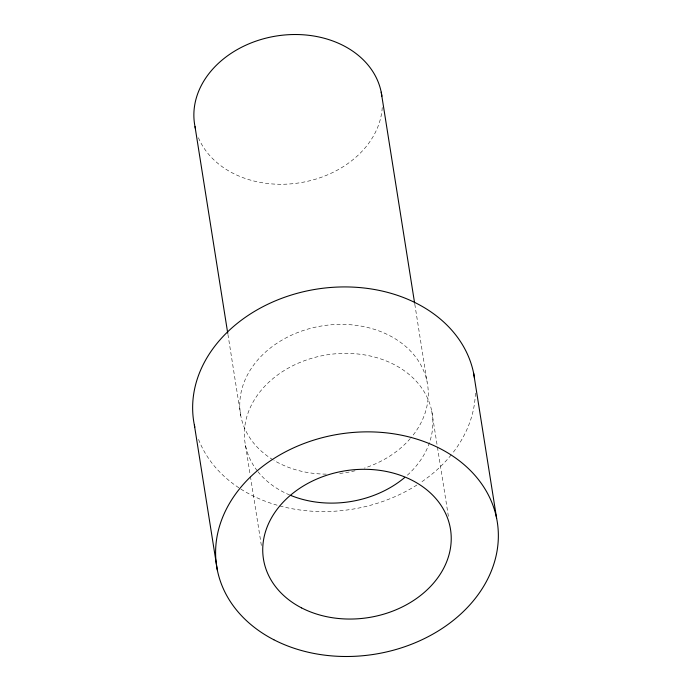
<?xml version="1.0" encoding="UTF-8"?>
<svg xmlns="http://www.w3.org/2000/svg" width="691" height="691" viewBox="0 0 691 691"><rect width="100%" height="100%" fill="white"/><g stroke="black" fill="none" stroke-linecap="round" stroke-linejoin="round"><path stroke-width="0.52" stroke-dasharray="3.46 2.59" d="M414.799 304.221L427.116 382.011M431.711 410.998L437.273 446.092M437.438 447.163L448.554 517.36M227.935 334.435L240.926 416.492M245.521 445.47L250.237 475.261M250.401 476.324L261.69 547.583M475.373 393.136A142.052 111.476 -9 0 1 451.879 454.056M451.188 454.911A142.052 111.476 -9 0 1 420.43 482.724M416.949 484.996A142.052 111.476 -9 0 1 278.162 505.484M277.134 505.199A142.052 111.476 -9 0 1 239.768 488.382M238.879 487.794A142.052 111.476 -9 0 1 197.721 437.178M273.083 459.861A94.702 74.317 -9 0 1 260.377 357.066A94.702 74.317 -9 0 1 390.674 336.18A94.702 74.317 -9 0 1 410.972 437.757M410.264 438.586A94.702 74.317 -9 0 1 364.364 468.127M355.036 470.778A94.702 74.317 -9 0 1 338.08 473.603M326.264 474.13A94.702 74.317 -9 0 1 273.981 460.405M382.253 107.502A94.702 74.317 -9 0 1 299.609 182.821A94.702 74.317 -9 0 1 197.928 136.49M257.233 470.778A94.702 74.317 -9 0 1 283.932 370.696A94.702 74.317 -9 0 1 410.143 375.325A94.702 74.317 -9 0 1 406.187 476.246M289.71 494.998A94.702 74.317 -9 0 1 257.898 471.625"/><path stroke-width="1.04" d="M473.672 373.39L496.622 518.319M381.216 92.162L414.626 303.15M195.017 126.643L227.762 333.373M194.378 425.112L217.328 570.032M194.81 427.133A142.052 111.476 -9 0 1 313.895 289.589A142.052 111.476 -9 0 1 474.544 378.495M195.458 128.621A94.702 74.317 -9 0 1 274.673 36.295A94.702 74.317 -9 0 1 381.881 96.179M404.589 477.602A94.702 74.317 -9 0 1 290.678 495.395M273.843 639.754A142.052 111.476 -9 0 0 497.58 547.488A142.052 111.476 -9 0 0 299.505 445.289A142.052 111.476 -9 0 0 273.843 639.754M301.561 607.89A94.702 74.317 -9 0 0 450.713 546.382A94.702 74.317 -9 0 0 318.663 478.25A94.702 74.317 -9 0 0 301.561 607.89"/></g></svg>
